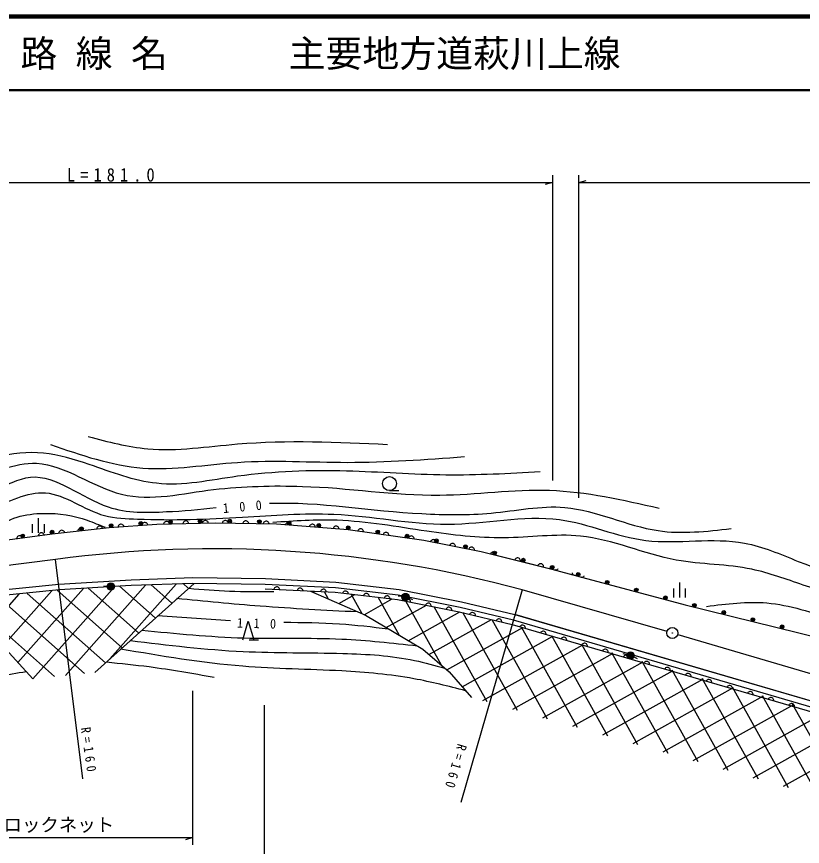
# Model space of a CAD drawing. Units: millimetres, scale not verified. Extents: x 40000 to 680000, y 20000 to 380000.
# Drawn here: x 179863 to 286384, y 267444 to 380000 of the extents above; entities that cross this region are included whole.
import ezdxf
from ezdxf.enums import TextEntityAlignment as Align

# ---------------------------------------------------------------- set-up
doc = ezdxf.new("R2010")
doc.units = ezdxf.units.MM
doc.header["$LTSCALE"] = 1000
for name, color, linetype, lineweight in [('M-BGD', 7, 'Continuous', 25), ('M-TTL', 2, 'Continuous', 140), ('M-TTL-LINE', 7, 'Continuous', 50)]:
    doc.layers.add(name, color=color, linetype=linetype, lineweight=lineweight)
doc.layers.add('M-TTL-TXT', color=7, linetype='Continuous')
doc.styles.add('ＭＳ ゴシック', font='')
doc.styles.get('ＭＳ ゴシック').set_extended_font_data('MS Gothic')

msp = doc.modelspace()

# ---------------------------------------------------------------- hatches: boundary and pattern name
at = {"layer": 'M-BGD'}
h = msp.add_hatch(dxfattribs=at)
h.set_pattern_fill('USER', color=256, style=0, pattern_type=2)
h.set_pattern_definition([(228.484, (153281, 334581), (2246.3, -1988.5), []), (318.484, (153281, 334581), (1988.5, 2246.3), [])])
h.paths.add_polyline_path([(167602, 300321), (185634, 302228), (195415, 302824), (203746, 303101), (190470, 291044), (182052, 290161), (177894, 294733), (173685, 297799)])
h = msp.add_hatch(dxfattribs=at)
h.set_pattern_fill('USER', color=256, style=0, pattern_type=2)
h.set_pattern_definition([(209.1365, (148583, 395998), (1460.676, -2620.386), []), (299.1365, (148583, 395998), (2620.386, 1460.676), [])])
h.paths.add_polyline_path([(219705, 302075), (223042, 301909), (231500, 300925), (239873, 299270), (247051, 297530), (307367, 280390), (304696, 269643), (241515, 287663), (238480, 291140), (234939, 294175), (227163, 298790)])

# ---------------------------------------------------------------- linework, layer by layer
for p, q in [((252523, 358484), (252523, 317059)), ((256085, 314723), (256085, 358484)), ((99867, 357484), (252523, 357484)), ((252523, 357484), (251523, 357204)), ((256085, 357484), (257085, 357764)), ((256085, 357484), (416058, 357484)), ((230411, 315702), (231661, 315702)), ((182789, 311959), (182789, 309959)), ((181989, 311159), (181989, 309959)), ((183589, 311159), (183589, 309959)), ((184695, 309837), (192404, 310692)), ((192404, 310692), (198865, 311157)), ((198865, 311157), (206767, 311343)), ((206767, 311343), (215087, 311204)), ((215087, 311204), (224802, 310413)), ((128618, 302360), (184695, 309837)), ((128618, 302360), (184695, 309837)), ((224802, 310413), (235078, 308972)), ((235078, 308972), (242841, 307439)), ((242841, 307439), (252397, 305064)), ((185157, 306368), (170948, 304604)), ((188852, 276597), (185157, 306368)), ((251914, 305196), (252397, 305064)), ((252397, 305064), (252882, 304943)), ((252397, 305064), (255933, 304093)), ((255450, 304222), (255933, 304093)), ((255933, 304093), (256415, 303960)), ((255933, 304093), (270486, 300199)), ((190470, 291044), (203929, 303099)), ((193128, 302751), (193625, 302808)), ((269712, 303224), (269712, 301224)), ((192131, 302694), (191631, 302694)), ((248393, 302243), (240102, 273411)), ((268038, 296594), (248393, 302243)), ((268912, 302424), (268912, 301224)), ((270512, 302424), (270512, 301224)), ((232092, 301338), (231597, 301406)), ((233060, 301104), (233531, 300939)), ((270486, 300199), (303447, 292122)), ((198980, 298773), (208848, 298072)), ((300725, 283327), (247412, 298883)), ((269478, 296175), (301705, 286687)), ((211371, 295477), (212671, 295477)), ((262593, 293445), (262104, 293547)), ((263543, 293146), (264002, 292949)), ((203766, 267637), (203766, 288545)), ((213403, 286615), (213403, 260286)), ((167478, 268637), (203766, 268637)), ((203766, 268637), (202766, 268357))]:
    msp.add_line(p, q, dxfattribs=at)
for points in [[(72843, 314592), (87591, 305390), (93268, 302066), (100513, 298801), (107042, 296771), (114722, 295343), (122724, 295024), (129487, 295919), (169867, 301438), (185569, 303026), (195378, 303623), (203738, 303902), (213604, 303782), (223158, 303305), (231717, 302309), (240174, 300637), (247412, 298883), (300725, 283327)], [(300525, 282552), (247206, 298110), (240002, 299856), (231593, 301518), (223092, 302507), (213579, 302982), (203746, 303101), (195415, 302824), (185634, 302228), (169962, 300644), (129593, 295126), (122760, 294222), (114632, 294546), (106849, 295993), (100229, 298052), (92900, 301354), (87177, 304706), (72420, 313913)], [(184695, 309837), (192404, 310692), (198865, 311157), (206767, 311343), (215087, 311204), (224802, 310413), (235078, 308972), (242841, 307439), (249437, 305829), (252397, 305064)], [(191516, 310594), (191474, 310686), (191418, 310760), (191329, 310831), (191244, 310870), (191145, 310891), (191018, 310877), (190926, 310834), (190852, 310778), (190781, 310690), (190743, 310605), (190721, 310506)], [(194418, 310837), (194379, 310931), (194326, 311007), (194240, 311081), (194157, 311123), (194059, 311148), (193931, 311139), (193838, 311100), (193761, 311047), (193687, 310961), (193645, 310878), (193620, 310780)], [(197648, 311070), (197610, 311163), (197556, 311239), (197471, 311314), (197387, 311356), (197289, 311381), (197162, 311371), (197068, 311333), (196992, 311279), (196918, 311194), (196876, 311110), (196851, 311012)], [(200582, 311198), (200547, 311293), (200498, 311372), (200416, 311450), (200335, 311496), (200238, 311526), (200110, 311523), (200015, 311488), (199936, 311438), (199858, 311357), (199812, 311275), (199782, 311179)], [(203216, 311260), (203181, 311355), (203132, 311434), (203050, 311512), (202969, 311558), (202872, 311588), (202744, 311585), (202649, 311550), (202570, 311500), (202492, 311419), (202446, 311337), (202416, 311241)], [(205850, 311322), (205815, 311417), (205766, 311496), (205684, 311574), (205603, 311620), (205506, 311650), (205378, 311647), (205283, 311612), (205204, 311562), (205126, 311481), (205080, 311399), (205050, 311303)], [(208553, 311313), (208523, 311410), (208476, 311490), (208398, 311572), (208319, 311621), (208223, 311655), (208095, 311657), (207999, 311626), (207918, 311580), (207836, 311501), (207787, 311422), (207754, 311327)], [(211327, 311267), (211296, 311363), (211250, 311444), (211171, 311525), (211092, 311575), (210997, 311608), (210869, 311610), (210772, 311580), (210691, 311533), (210610, 311455), (210561, 311376), (210527, 311280)], [(214100, 311220), (214070, 311317), (214023, 311398), (213945, 311479), (213865, 311528), (213770, 311562), (213642, 311564), (213545, 311534), (213465, 311487), (213383, 311408), (213334, 311329), (213300, 311234)], [(217105, 311040), (217081, 311138), (217039, 311221), (216966, 311308), (216890, 311362), (216797, 311402), (216670, 311412), (216571, 311388), (216488, 311347), (216402, 311273), (216347, 311197), (216308, 311104)], [(220343, 310776), (220319, 310874), (220278, 310958), (220204, 311044), (220129, 311099), (220036, 311138), (219908, 311149), (219810, 311125), (219726, 311083), (219640, 311010), (219585, 310934), (219546, 310841)], [(223581, 310513), (223557, 310611), (223516, 310695), (223443, 310781), (223367, 310835), (223274, 310875), (223146, 310885), (223048, 310861), (222964, 310820), (222878, 310747), (222824, 310671), (222784, 310578)], [(180664, 309300), (180620, 309391), (180561, 309464), (180472, 309533), (180386, 309570), (180287, 309589), (180160, 309572), (180069, 309527), (179996, 309469), (179927, 309379), (179890, 309294), (179871, 309194)], [(183615, 309694), (183571, 309784), (183513, 309857), (183423, 309926), (183337, 309963), (183238, 309982), (183111, 309965), (183020, 309921), (182947, 309863), (182878, 309773), (182841, 309687), (182822, 309588)], [(186377, 310024), (186335, 310116), (186278, 310190), (186190, 310261), (186105, 310300), (186006, 310321), (185879, 310307), (185787, 310264), (185713, 310208), (185642, 310120), (185603, 310035), (185582, 309936)], [(188947, 310309), (188904, 310401), (188848, 310475), (188760, 310546), (188675, 310585), (188576, 310606), (188449, 310592), (188357, 310549), (188282, 310493), (188212, 310405), (188173, 310320), (188152, 310221)], [(226911, 310118), (226892, 310217), (226856, 310303), (226788, 310393), (226715, 310452), (226625, 310497), (226498, 310515), (226398, 310497), (226312, 310460), (226222, 310392), (226164, 310319), (226118, 310229)], [(230336, 309637), (230318, 309737), (230281, 309823), (230213, 309913), (230141, 309972), (230050, 310017), (229923, 310035), (229824, 310016), (229738, 309980), (229648, 309912), (229589, 309839), (229544, 309749)], [(233762, 309157), (233743, 309257), (233707, 309343), (233639, 309433), (233566, 309491), (233476, 309537), (233349, 309554), (233249, 309536), (233163, 309500), (233073, 309431), (233014, 309359), (232969, 309268)], [(236764, 308639), (236752, 308740), (236720, 308827), (236657, 308921), (236588, 308984), (236500, 309034), (236374, 309059), (236274, 309046), (236186, 309015), (236092, 308952), (236030, 308882), (235980, 308794)], [(239352, 308128), (239339, 308228), (239308, 308316), (239245, 308410), (239175, 308473), (239088, 308523), (238962, 308548), (238862, 308535), (238774, 308503), (238680, 308440), (238617, 308371), (238567, 308283)], [(241940, 307617), (241927, 307717), (241895, 307805), (241832, 307899), (241763, 307961), (241675, 308011), (241549, 308036), (241449, 308023), (241361, 307992), (241267, 307929), (241205, 307860), (241155, 307772)], [(244878, 306941), (244870, 307042), (244842, 307131), (244784, 307228), (244717, 307293), (244632, 307347), (244507, 307378), (244406, 307369), (244317, 307342), (244221, 307283), (244155, 307217), (244101, 307131)], [(248176, 306136), (248168, 306237), (248140, 306326), (248082, 306423), (248015, 306488), (247930, 306542), (247805, 306573), (247704, 306564), (247615, 306537), (247519, 306478), (247453, 306412), (247399, 306326)], [(251304, 305346), (251297, 305447), (251270, 305536), (251213, 305634), (251148, 305700), (251063, 305755), (250939, 305787), (250838, 305780), (250748, 305754), (250651, 305697), (250584, 305631), (250529, 305546)], [(253233, 305113), (253224, 305074), (253190, 305021), (253149, 304980), (253088, 304943), (253032, 304926), (252959, 304924), (252882, 304943)], [(255450, 304222), (255373, 304243), (255327, 304265), (255277, 304310), (255246, 304349), (255228, 304395), (255214, 304461), (255217, 304512), (255225, 304541)], [(256771, 304122), (256760, 304083), (256725, 304031), (256683, 303990), (256622, 303955), (256565, 303940), (256493, 303939), (256415, 303960)], [(213549, 302383), (223042, 301909), (231500, 300925), (239873, 299270), (247051, 297530), (300374, 281971), (307367, 280390)], [(215531, 302284), (215503, 302382), (215459, 302464), (215384, 302548), (215306, 302600), (215212, 302636), (215084, 302643), (214986, 302616), (214904, 302572), (214820, 302496), (214768, 302418), (214732, 302324)], [(218695, 302126), (218668, 302223), (218624, 302306), (218548, 302390), (218470, 302442), (218376, 302478), (218248, 302485), (218151, 302457), (218069, 302414), (217985, 302338), (217933, 302260), (217896, 302166)], [(219705, 302075), (227163, 298790), (234939, 294175), (238480, 291140), (241515, 287663)], [(221859, 301968), (221832, 302065), (221788, 302147), (221712, 302231), (221635, 302283), (221541, 302320), (221413, 302326), (221315, 302299), (221233, 302255), (221149, 302179), (221097, 302102), (221060, 302008)], [(224849, 301698), (224828, 301797), (224790, 301883), (224720, 301971), (224646, 302028), (224554, 302071), (224427, 302086), (224328, 302065), (224243, 302027), (224154, 301956), (224097, 301883), (224054, 301791)], [(227668, 301371), (227648, 301470), (227609, 301555), (227539, 301643), (227465, 301700), (227373, 301743), (227246, 301758), (227147, 301737), (227062, 301699), (226974, 301629), (226917, 301555), (226874, 301463)], [(230488, 301043), (230467, 301142), (230429, 301227), (230358, 301316), (230284, 301372), (230193, 301415), (230066, 301430), (229967, 301409), (229882, 301371), (229793, 301301), (229736, 301227), (229693, 301135)], [(233288, 300572), (233275, 300672), (233244, 300760), (233181, 300854), (233112, 300916), (233024, 300966), (232898, 300991), (232798, 300978), (232710, 300947), (232616, 300884), (232553, 300815), (232503, 300727)], [(167602, 300321), (173685, 297799), (177894, 294733), (182052, 290161)], [(236079, 300020), (236066, 300120), (236035, 300208), (235972, 300302), (235903, 300365), (235815, 300415), (235689, 300439), (235589, 300427), (235501, 300395), (235407, 300332), (235344, 300263), (235294, 300175)], [(238870, 299468), (238857, 299568), (238826, 299656), (238763, 299750), (238694, 299813), (238606, 299863), (238480, 299888), (238380, 299875), (238292, 299843), (238198, 299780), (238135, 299711), (238085, 299623)], [(242056, 298740), (242048, 298841), (242020, 298930), (241961, 299027), (241895, 299092), (241809, 299146), (241685, 299176), (241584, 299168), (241495, 299140), (241398, 299081), (241333, 299015), (241279, 298929)], [(245645, 297871), (245637, 297971), (245609, 298060), (245550, 298157), (245484, 298223), (245398, 298276), (245274, 298306), (245173, 298298), (245084, 298270), (244987, 298211), (244922, 298145), (244868, 298059)], [(210521, 295477), (211271, 297977), (212021, 295477)], [(248838, 297008), (248835, 297109), (248811, 297200), (248757, 297299), (248693, 297367), (248610, 297425), (248487, 297461), (248386, 297457), (248296, 297433), (248197, 297379), (248128, 297316), (248070, 297232)], [(251645, 296189), (251641, 296291), (251617, 296381), (251563, 296480), (251500, 296549), (251416, 296606), (251294, 296642), (251192, 296638), (251102, 296614), (251003, 296560), (250935, 296497), (250877, 296414)], [(254451, 295371), (254448, 295472), (254424, 295562), (254369, 295661), (254306, 295730), (254223, 295787), (254100, 295823), (253999, 295819), (253909, 295796), (253810, 295741), (253741, 295678), (253683, 295595)], [(257258, 294552), (257254, 294653), (257230, 294743), (257176, 294842), (257113, 294911), (257029, 294968), (256907, 295004), (256805, 295000), (256715, 294977), (256616, 294922), (256547, 294859), (256490, 294776)], [(260064, 293733), (260061, 293834), (260037, 293924), (259982, 294023), (259919, 294092), (259836, 294149), (259713, 294185), (259612, 294181), (259522, 294158), (259422, 294103), (259354, 294040), (259296, 293957)], [(262871, 292914), (262867, 293015), (262843, 293105), (262789, 293204), (262726, 293273), (262642, 293331), (262519, 293366), (262418, 293363), (262328, 293339), (262229, 293285), (262160, 293221), (262103, 293138)], [(265677, 292095), (265673, 292196), (265650, 292286), (265595, 292386), (265532, 292454), (265449, 292512), (265326, 292547), (265225, 292544), (265135, 292520), (265035, 292466), (264967, 292402), (264909, 292319)], [(268484, 291276), (268480, 291377), (268456, 291467), (268402, 291567), (268339, 291635), (268255, 291693), (268132, 291729), (268031, 291725), (267941, 291701), (267842, 291647), (267773, 291583), (267716, 291500)], [(271290, 290457), (271286, 290558), (271263, 290649), (271208, 290748), (271145, 290816), (271062, 290874), (270939, 290910), (270838, 290906), (270748, 290882), (270648, 290828), (270580, 290764), (270522, 290681)], [(274097, 289638), (274093, 289739), (274069, 289830), (274015, 289929), (273951, 289997), (273868, 290055), (273745, 290091), (273644, 290087), (273554, 290063), (273455, 290009), (273386, 289946), (273329, 289862)], [(276903, 288819), (276899, 288920), (276876, 289011), (276821, 289110), (276758, 289178), (276675, 289236), (276552, 289272), (276451, 289268), (276360, 289244), (276261, 289190), (276193, 289127), (276135, 289043)], [(279710, 288000), (279706, 288102), (279682, 288192), (279628, 288291), (279564, 288360), (279481, 288417), (279358, 288453), (279257, 288449), (279167, 288425), (279068, 288371), (278999, 288308), (278942, 288225)], [(282516, 287182), (282512, 287283), (282489, 287373), (282434, 287472), (282371, 287541), (282288, 287598), (282165, 287634), (282064, 287630), (281973, 287607), (281874, 287552), (281806, 287489), (281748, 287406)], [(285323, 286363), (285319, 286464), (285295, 286554), (285241, 286653), (285177, 286722), (285094, 286779), (284971, 286815), (284870, 286811), (284780, 286788), (284681, 286733), (284612, 286670), (284555, 286587)]]:
    msp.add_lwpolyline(points, dxfattribs=at)
for centre, radius in [((230411, 316652), 950), ((204732, 311545), 250), ((208760, 311560), 250), ((188673, 310530), 250), ((188673, 310530), 150), ((192679, 310963), 250), ((192679, 310963), 150), ((192679, 310963), 50), ((196688, 311251), 250), ((196688, 311251), 150), ((196688, 311251), 50), ((200713, 311451), 250), ((200713, 311451), 150), ((200713, 311451), 50), ((204732, 311545), 150), ((204732, 311545), 50), ((208760, 311560), 150), ((208760, 311560), 50), ((212779, 311492), 250), ((212779, 311492), 150), ((212779, 311492), 50), ((216809, 311314), 250), ((216809, 311314), 150), ((216809, 311314), 50), ((220815, 310989), 250), ((220815, 310989), 150), ((220815, 310989), 50), ((224822, 310663), 250), ((224822, 310663), 150), ((224822, 310663), 50), ((180688, 309555), 250), ((180688, 309555), 150), ((180688, 309555), 50), ((184678, 310087), 250), ((184678, 310087), 150), ((184678, 310087), 50), ((188673, 310530), 50), ((228817, 310103), 250), ((228817, 310103), 150), ((228817, 310103), 50), ((232797, 309545), 250), ((232797, 309545), 150), ((232797, 309545), 50), ((236776, 308892), 250), ((236776, 308892), 150), ((236776, 308892), 50), ((240719, 308113), 250), ((240719, 308113), 150), ((240719, 308113), 50), ((244655, 307245), 250), ((244655, 307245), 150), ((244655, 307245), 50), ((248556, 306276), 250), ((248556, 306276), 150), ((248556, 306276), 50), ((252457, 305306), 250), ((252463, 305305), 250), ((252457, 305306), 150), ((252463, 305305), 150), ((252457, 305306), 50), ((252463, 305305), 50), ((255998, 304334), 250), ((255999, 304334), 250), ((255998, 304334), 150), ((255999, 304334), 150), ((255998, 304334), 50), ((255999, 304334), 50), ((192631, 302694), 500), ((192631, 302694), 440), ((192631, 302694), 380), ((192631, 302694), 320), ((192631, 302694), 260), ((192631, 302694), 200), ((192631, 302694), 140), ((259937, 303280), 250), ((259937, 303280), 150), ((259937, 303280), 50), ((192631, 302694), 80), ((192631, 302694), 20), ((232588, 301269), 500), ((232588, 301269), 440), ((263876, 302226), 250), ((263876, 302226), 150), ((263876, 302226), 50), ((232588, 301269), 380), ((232588, 301269), 320), ((232588, 301269), 260), ((232588, 301269), 200), ((232588, 301269), 140), ((232588, 301269), 80), ((232588, 301269), 20), ((267815, 301172), 250), ((267815, 301172), 150), ((267815, 301172), 50), ((271756, 300145), 250), ((271756, 300145), 150), ((271756, 300145), 50), ((275716, 299174), 250), ((275716, 299174), 150), ((275716, 299174), 50), ((279677, 298204), 250), ((279677, 298204), 150), ((279677, 298204), 50), ((283637, 297234), 250), ((283637, 297234), 150), ((283637, 297234), 50), ((268759, 296386), 750), ((268759, 296386), 30), ((263083, 293343), 500), ((263083, 293343), 440), ((263083, 293343), 380), ((263083, 293343), 320), ((263083, 293343), 260), ((263083, 293343), 200), ((263083, 293343), 140), ((263083, 293343), 80), ((263083, 293343), 20)]:
    msp.add_circle(centre, radius, dxfattribs=at)
msp.add_arc((206565, 147807), 160000, 74.84558, 97.68927, dxfattribs=at)
for points, knots in [([(189583, 323036), (192258, 322327), (194934, 321618), (197643, 321376), (201649, 321019), (205726, 321684), (209794, 322028), (216598, 322605), (223374, 322287), (230151, 321969)], [0, 0, 0, 0, 1, 1, 1, 2, 2, 2, 3, 3, 3, 3]), ([(184454, 321969), (188589, 320529), (192725, 319088), (196960, 318769), (201187, 318450), (205513, 319247), (209821, 319539), (214795, 319876), (219746, 319539), (224698, 319539), (229991, 319539), (235287, 319924), (240582, 320310)], [0, 0, 0, 0, 1, 1, 1, 2, 2, 2, 3, 3, 3, 4, 4, 4, 4]), ([(250859, 318235), (246592, 318003), (242325, 317771), (238057, 317820), (233570, 317872), (229082, 318235), (224603, 318354), (219677, 318484), (214761, 318319), (209813, 317642), (206133, 317128), (202432, 316286), (198849, 316694), (195763, 317003), (192766, 318189), (189721, 319243), (187666, 319945), (185597, 320594), (183498, 320784), (179251, 321223), (174856, 319719), (170842, 317939), (168827, 316996), (166936, 315942), (164856, 315153), (163421, 314614), (161888, 314238), (160707, 313375), (159434, 312444), (158571, 310946), (157447, 309760), (156631, 308897), (155676, 308200), (154721, 307503)], [0, 0, 0, 0, 1, 1, 1, 2, 2, 2, 3, 3, 3, 4, 4, 4, 5, 5, 5, 6, 6, 6, 7, 7, 7, 8, 8, 8, 9, 9, 9, 10, 10, 10, 11, 11, 11, 11]), ([(159944, 307822), (161897, 309916), (163850, 312010), (166162, 313494), (168362, 314905), (170888, 315763), (173452, 316813), (176490, 318056), (179582, 319568), (182579, 319421), (186468, 319167), (190149, 316181), (194078, 315212), (198103, 314222), (202370, 315320), (206575, 315864), (210615, 316292), (214608, 316418), (218607, 316279), (224813, 316119), (231001, 315037), (237217, 315094), (242184, 315140), (247169, 315913), (252104, 315746), (257096, 315577), (262038, 314446), (266980, 313316)], [0, 0, 0, 0, 1, 1, 1, 2, 2, 2, 3, 3, 3, 4, 4, 4, 5, 5, 5, 6, 6, 6, 7, 7, 7, 8, 8, 8, 9, 9, 9, 9]), ([(164850, 308119), (166180, 310294), (167510, 312469), (169446, 313627), (171491, 314851), (174212, 314942), (176708, 315792), (178461, 316389), (180102, 317360), (181736, 317538), (185247, 317839), (188635, 314708), (192279, 313488), (194833, 312638), (197514, 312690), (200170, 312859), (202426, 312926), (204666, 313159), (206901, 313397)], [0, 0, 0, 0, 1, 1, 1, 2, 2, 2, 3, 3, 3, 4, 4, 4, 5, 5, 5, 6, 6, 6, 6]), ([(273388, 299997), (276132, 300351), (278876, 300706), (281567, 300471), (284675, 300199), (287713, 299141), (290754, 298219), (297185, 296268), (303629, 294924), (310213, 293596), (315300, 292528), (320459, 291623), (325623, 291758), (331400, 291870), (337218, 293209), (342511, 295551), (349032, 298467), (354731, 302923), (361122, 305983), (364810, 307749), (368728, 309049), (372556, 310547), (377086, 312319), (381489, 314367), (385892, 316414)], [0, 0, 0, 0, 1, 1, 1, 2, 2, 2, 3, 3, 3, 4, 4, 4, 5, 5, 5, 6, 6, 6, 7, 7, 7, 8, 8, 8, 8]), ([(170369, 308453), (171078, 309814), (171787, 311174), (172913, 311969), (173823, 312612), (175007, 312886), (176172, 313273), (178788, 314142), (181313, 315586), (183759, 315407), (186460, 315160), (188996, 313094), (191760, 312325), (193223, 311923), (194747, 311875), (196265, 311851), (201025, 311641), (205752, 311833), (210490, 312088), (214626, 312363), (218757, 312665), (222877, 312503), (228018, 312272), (233129, 311146), (238292, 311139), (243366, 311195), (248501, 312399), (253465, 311791), (257381, 311217), (261176, 309457), (265142, 308946), (269567, 308417), (274205, 309401), (278537, 308591), (281028, 308118), (283422, 307102), (285832, 306101), (296543, 301856), (307409, 298032), (318845, 297033), (323119, 296634), (327478, 296682), (331657, 297507), (336853, 298534), (341771, 300764), (346593, 303079), (351885, 305619), (357063, 308260), (362240, 310902)], [0, 0, 0, 0, 1, 1, 1, 2, 2, 2, 3, 3, 3, 4, 4, 4, 5, 5, 5, 6, 6, 6, 7, 7, 7, 8, 8, 8, 9, 9, 9, 10, 10, 10, 11, 11, 11, 12, 12, 12, 13, 13, 13, 14, 14, 14, 15, 15, 15, 16, 16, 16, 16]), ([(214141, 313985), (221021, 314252), (227901, 312912), (234803, 312580), (237930, 312410), (241059, 312382), (244194, 312650), (247542, 312963), (250904, 313708), (254179, 313418), (258439, 313041), (262554, 310912), (266818, 310276), (270065, 309791), (273399, 310173), (276733, 310555)], [0, 0, 0, 0, 1, 1, 1, 2, 2, 2, 3, 3, 3, 4, 4, 4, 5, 5, 5, 5]), ([(377357, 314458), (373283, 313070), (369208, 311682), (365326, 309895), (359291, 307117), (353721, 303376), (347782, 300293), (344601, 298642), (341315, 297180), (337884, 296203), (331742, 294419), (325107, 294263), (318696, 295018), (312832, 295723), (307167, 297184), (301508, 298693), (296461, 300045), (291434, 301288), (286482, 302901), (284183, 303677), (281901, 304524), (279547, 305035), (276194, 305734), (272688, 305675), (269294, 306279), (264900, 307098), (260696, 309074), (256314, 309539), (252898, 309869), (249385, 309334), (245905, 309302), (242408, 309275), (238936, 309680), (235473, 310191), (231424, 310788), (227387, 311528), (223323, 311673), (220428, 311776), (217519, 311576), (214610, 311376)], [0, 0, 0, 0, 1, 1, 1, 2, 2, 2, 3, 3, 3, 4, 4, 4, 5, 5, 5, 6, 6, 6, 7, 7, 7, 8, 8, 8, 9, 9, 9, 10, 10, 10, 11, 11, 11, 12, 12, 12, 13, 13, 13, 13]), ([(176172, 308946), (176447, 309423), (176721, 309900), (177062, 310310), (178498, 312038), (181116, 312579), (183522, 312621), (185626, 312658), (187568, 312314), (189449, 311673), (190266, 311394), (191073, 311059), (191879, 310724)], [0, 0, 0, 0, 1, 1, 1, 2, 2, 2, 3, 3, 3, 4, 4, 4, 4]), ([(203209, 302455), (205043, 302304), (206876, 302152), (208713, 302079), (210719, 301999), (212729, 302013), (214739, 302026)], [0, 0, 0, 0, 1, 1, 1, 2, 2, 2, 2]), ([(201548, 301105), (205326, 300732), (209104, 300360), (212889, 300070), (217263, 299736), (221645, 299513), (226028, 299290)], [0, 0, 0, 0, 1, 1, 1, 2, 2, 2, 2]), ([(216109, 297860), (218624, 297831), (221140, 297808), (223646, 297637), (225852, 297487), (228050, 297223), (230249, 296958)], [0, 0, 0, 0, 1, 1, 1, 2, 2, 2, 2]), ([(234196, 294616), (230780, 294993), (227364, 295369), (223937, 295524), (219522, 295724), (215088, 295555), (210668, 295683), (206043, 295817), (201433, 296276), (196823, 296735)], [0, 0, 0, 0, 1, 1, 1, 2, 2, 2, 3, 3, 3, 3]), ([(195289, 295361), (200376, 294745), (205463, 294129), (210563, 293885), (215061, 293670), (219570, 293745), (224096, 293621), (227363, 293531), (230639, 293338), (233822, 292670), (235197, 292381), (236555, 292004), (237912, 291627)], [0, 0, 0, 0, 1, 1, 1, 2, 2, 2, 3, 3, 3, 4, 4, 4, 4]), ([(240729, 288563), (238402, 289158), (236074, 289752), (233717, 290185), (230495, 290776), (227217, 291065), (223937, 291242), (219455, 291485), (214969, 291519), (210510, 291877), (204964, 292321), (199460, 293266), (193957, 294211)], [0, 0, 0, 0, 1, 1, 1, 2, 2, 2, 3, 3, 3, 4, 4, 4, 4]), ([(192058, 292467), (193982, 292271), (195906, 292075), (197823, 291824), (200778, 291436), (203714, 290916), (206651, 290396)], [0, 0, 0, 0, 1, 1, 1, 2, 2, 2, 2]), ([(181173, 291127), (179900, 290933), (178628, 290739), (177406, 290376), (176111, 289990), (174874, 289415), (173636, 288839)], [0, 0, 0, 0, 1, 1, 1, 2, 2, 2, 2])]:
    msp.add_open_spline(points, degree=3, knots=knots, dxfattribs=at)
at = {"layer": 'M-TTL'}
msp.add_line((680000, 380000), (40000, 380000), dxfattribs=at)
at = {"layer": 'M-TTL-LINE'}
msp.add_line((40000, 370000), (680000, 370000), dxfattribs=at)

# ---------------------------------------------------------------- texts
at = {"layer": 'M-BGD', "style": 'ＭＳ ゴシック'}
msp.add_text('ロックネット', height=1833, dxfattribs=at).set_placement((178088, 268912), align=Align.BOTTOM_LEFT)
at = {"layer": 'M-BGD', "insert": (186688, 357598), "char_height": 1833, "attachment_point": 7, "style": 'ＭＳ ゴシック'}
msp.add_mtext('\\T1.6;\\W0.9;L=181.0', dxfattribs=at)
at = {"layer": 'M-BGD', "char_height": 1320, "attachment_point": 7, "style": 'ＭＳ ゴシック'}
for s, insert, rotation in [('\\T2.76;\\W0.9;100', (207894, 312626), 5), ('\\T2.76;\\W0.9;110', (209743, 297101), 358.4), ('\\T1.63;\\W0.9;R=160', (188539, 283520), 278.1), ('\\T1.63;\\W0.9;R=160', (239637, 281464), 253.7)]:
    msp.add_mtext(s, dxfattribs=dict(at, insert=insert, rotation=rotation))
at = {"layer": 'M-TTL-TXT', "style": 'ＭＳ ゴシック'}
for s, p in [('路 線 名', (180380, 375000)), ('主要地方道萩川上線', (216734, 375000))]:
    msp.add_text(s, height=3666, dxfattribs=at).set_placement(p, align=Align.MIDDLE_LEFT)

doc.saveas('drawing.dxf')
